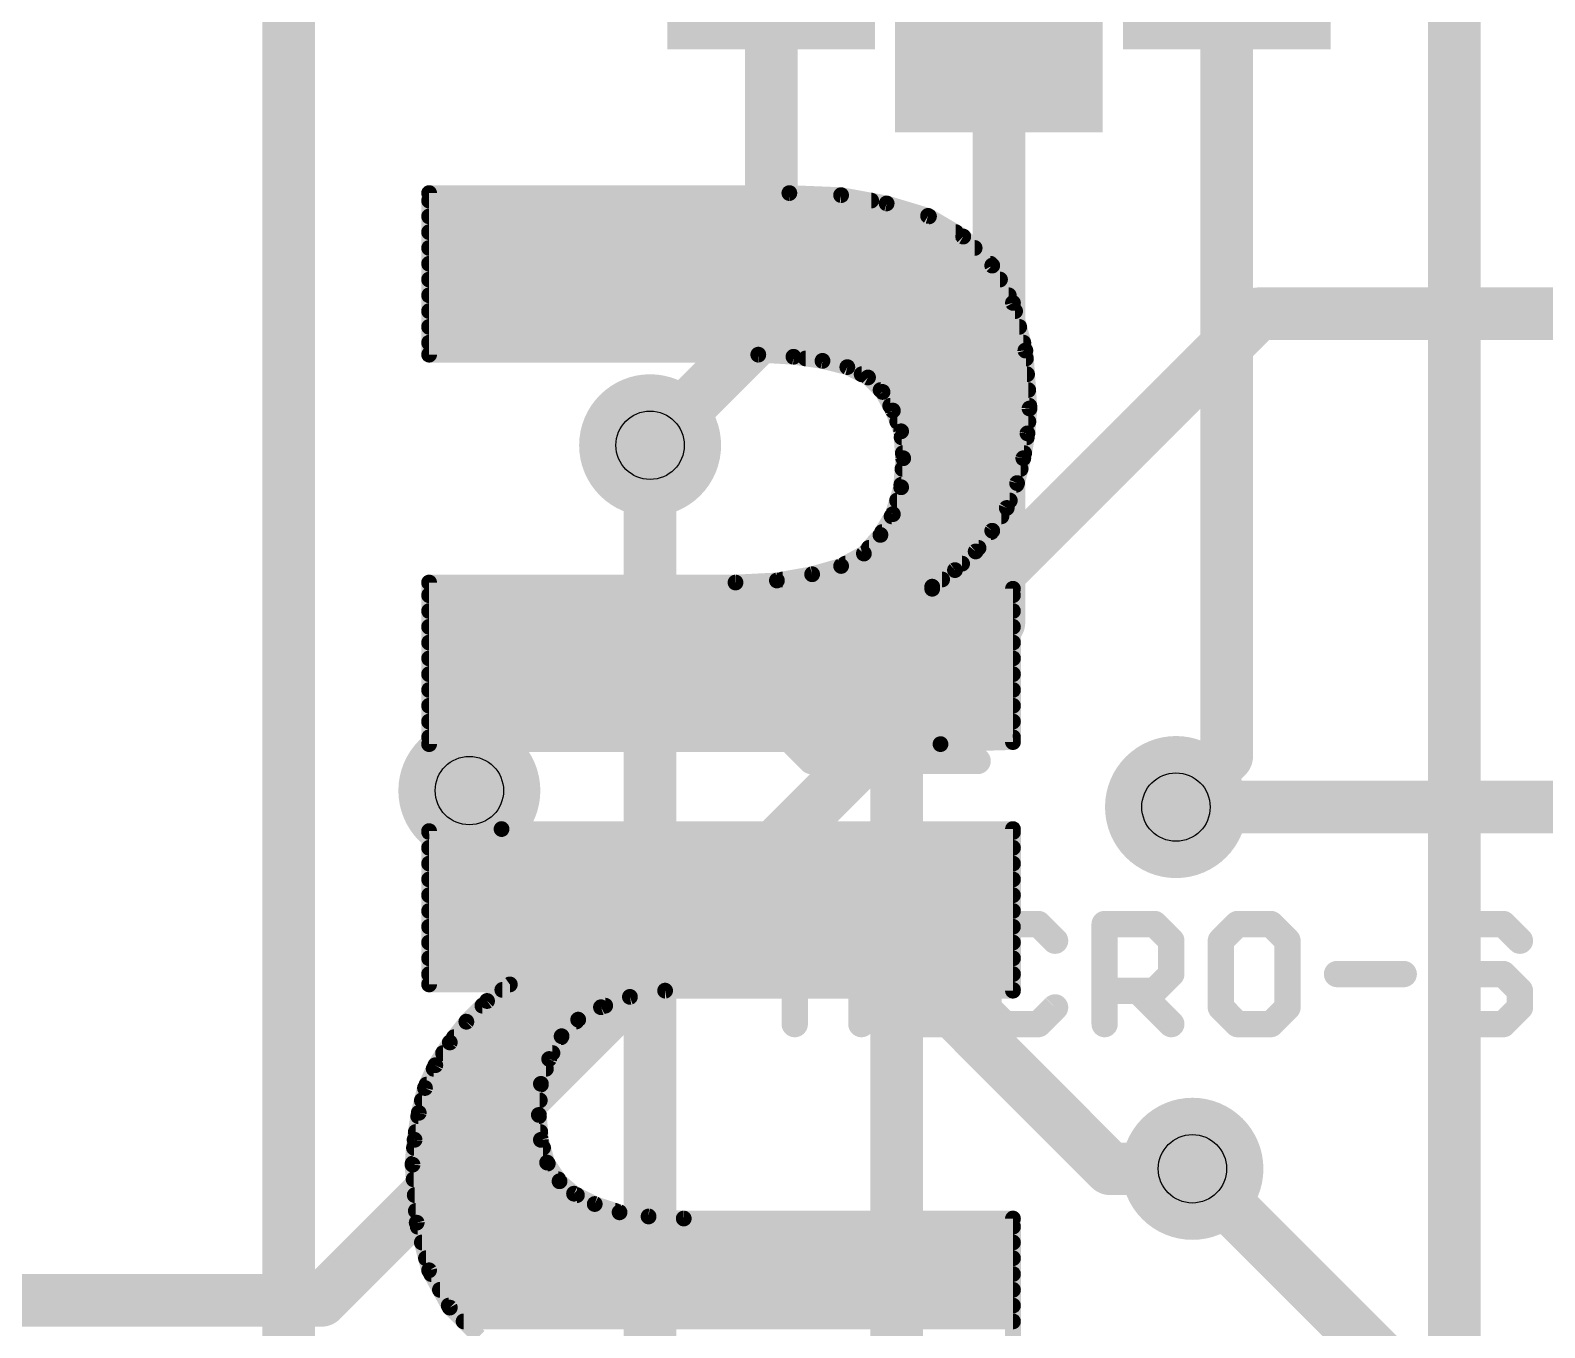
# Model space of a CAD drawing. Extents: x -44 to 63, y -21 to 59.
# Drawn here: x 7.17 to 14.48, y 36.7 to 42.96 of the extents above; entities that cross this region are included whole.
import ezdxf

# ---------------------------------------------------------------- set-up
doc = ezdxf.new("R2010")
doc.units = 0
for name, color, linetype in [('1', 12, 'CONTINUOUS'), ('16', 132, 'CONTINUOUS'), ('18', 110, 'CONTINUOUS'), ('22', 40, 'CONTINUOUS'), ('25', 253, 'CONTINUOUS'), ('27', 253, 'CONTINUOUS'), ('29', 253, 'CONTINUOUS'), ('31', 253, 'CONTINUOUS'), ('44', 253, 'CONTINUOUS')]:
    doc.layers.add(name, color=color, linetype=linetype)

# ---------------------------------------------------------------- blocks, each defined once
blk = doc.blocks.new('RECT')
blk.add_solid([(-0.5, -0.5), (0.5, -0.5), (-0.5, 0.5), (0.5, 0.5)])
blk = doc.blocks.new('ROUNDV')
at = {"const_width": 0.5}
blk.add_lwpolyline([(0, -0.25, 1), (0, 0.25, 1), (0, -0.25)], format="xyb", dxfattribs=at)

msp = doc.modelspace()

# ---------------------------------------------------------------- linework, layer by layer
at = {"layer": '1', "const_width": 0.254}
for points in [[(14.045, 43.92), (14.045, 31.9925)], [(10.745, 43.72), (10.745, 41.5425)], [(12.945, 43.72), (12.945, 39.4563)], [(11.845, 43.32), (11.845, 40.1025)], [(10.745, 41.5425), (10.16, 40.9575)], [(11.845, 40.1025), (10.795, 39.0525)], [(12.945, 39.4563), (12.7, 39.2112)], [(10.795, 39.0525), (8.5725, 36.83)], [(10.795, 39.0525), (12.3825, 37.465)], [(12.3825, 37.465), (12.7794, 37.465)], [(8.5725, 36.83), (3.81, 36.83)]]:
    msp.add_lwpolyline(points, dxfattribs=at)
at = {"layer": '1', "const_width": 0.127}
for points in [[(10.7899, 41.4976, 1), (10.7001, 41.5874)], [(10.6815, 41.5425, 1), (10.8085, 41.5425)], [(10.1151, 41.0024, 1), (10.2049, 40.9126)], [(11.7815, 40.1025, 1), (11.9085, 40.1025)], [(11.8899, 40.0576, 1), (11.8001, 40.1474)], [(12.9899, 39.4113, 1), (12.9001, 39.5012)], [(12.8815, 39.4563, 1), (13.0085, 39.4563)], [(12.6551, 39.2562, 1), (12.7449, 39.1663)], [(10.8399, 39.0974, 1), (10.7501, 39.0076)], [(10.7501, 39.0974, 1), (10.8399, 39.0076)], [(10.8399, 39.0076, 1), (10.7501, 39.0974)], [(12.3825, 37.5285, 1), (12.3825, 37.4015)], [(12.3376, 37.4201, 1), (12.4274, 37.5099)], [(12.7794, 37.4015, 1), (12.7794, 37.5285)], [(8.5725, 36.7665, 1), (8.5725, 36.8935)], [(8.5276, 36.8749, 1), (8.6174, 36.7851)]]:
    msp.add_lwpolyline(points, format="xyb", dxfattribs=at)
at = {"layer": '16', "const_width": 0.254}
for points in [[(8.4138, 35.6394), (8.4138, 43.3388)], [(13.0969, 41.5925), (11.3506, 39.8463)], [(17.3831, 41.5925), (13.0969, 41.5925)], [(10.16, 40.9575), (10.16, 32.4644)], [(11.3506, 39.8463), (11.3506, 31.5119)], [(15.713, 39.2112), (12.7, 39.2112)], [(13.8906, 36.3538), (12.7794, 37.465)]]:
    msp.add_lwpolyline(points, dxfattribs=at)
at = {"layer": '16', "const_width": 0.127}
for points in [[(13.0969, 41.656, 1), (13.0969, 41.529)], [(13.1418, 41.5476, 1), (13.052, 41.6374)], [(10.2235, 40.9575, 1), (10.0965, 40.9575)], [(11.4141, 39.8463, 1), (11.2871, 39.8463)], [(11.3057, 39.8912, 1), (11.3955, 39.8013)], [(12.7, 39.2747, 1), (12.7, 39.1478)], [(12.8243, 37.5099, 1), (12.7345, 37.4201)]]:
    msp.add_lwpolyline(points, format="xyb", dxfattribs=at)
at = {"layer": '22', "const_width": 0.0762}
for points in [[(10.8325, 42.175), (9.0925, 42.175)], [(9.0925, 42.175), (9.0925, 41.395)], [(11.0825, 42.165), (10.8325, 42.175)], [(9.0925, 42.1386), (11.2277, 42.1386)], [(11.3025, 42.125), (11.0825, 42.165)], [(11.5025, 42.065), (11.3025, 42.125)], [(9.0925, 42.0624), (11.5069, 42.0624)], [(11.6725, 41.965), (11.5025, 42.065)], [(9.0925, 41.9862), (11.6365, 41.9862)], [(11.8125, 41.825), (11.6725, 41.965)], [(9.0925, 41.91), (11.7275, 41.91)], [(9.0925, 41.8338), (11.8037, 41.8338)], [(11.9125, 41.645), (11.8125, 41.825)], [(9.0925, 41.7576), (11.8499, 41.7576)], [(9.0925, 41.6814), (11.8923, 41.6814)], [(9.0925, 41.6052), (11.9229, 41.6052)], [(11.9725, 41.415), (11.9125, 41.645)], [(9.0925, 41.529), (11.9428, 41.529)], [(9.0925, 41.4528), (11.9626, 41.4528)], [(9.0925, 41.395), (10.6825, 41.395)], [(10.6825, 41.395), (10.8525, 41.385)], [(10.8525, 41.385), (10.9925, 41.365)], [(10.9113, 41.3766), (11.9752, 41.3766)], [(10.9925, 41.365), (11.1125, 41.335)], [(11.9925, 41.135), (11.9725, 41.415)], [(11.1125, 41.335), (11.2125, 41.285)], [(11.1817, 41.3004), (11.9807, 41.3004)], [(11.2125, 41.285), (11.2825, 41.215)], [(11.2733, 41.2242), (11.9861, 41.2242)], [(11.2825, 41.215), (11.3325, 41.125)], [(11.3197, 41.148), (11.9916, 41.148)], [(11.3325, 41.125), (11.3725, 41.025)], [(11.3538, 41.0718), (11.9872, 41.0718)], [(11.9825, 41.015), (11.9925, 41.135)], [(11.3725, 41.025), (11.3825, 40.895)], [(11.9625, 40.895), (11.9825, 41.015)], [(11.3748, 40.9956), (11.9793, 40.9956)], [(11.3825, 40.895), (11.3725, 40.755)], [(11.3806, 40.9194), (11.9666, 40.9194)], [(11.9325, 40.775), (11.9625, 40.895)], [(11.3788, 40.8432), (11.9496, 40.8432)], [(11.3725, 40.755), (11.3325, 40.625)], [(11.3734, 40.767), (11.9292, 40.767)], [(11.8825, 40.655), (11.9325, 40.775)], [(11.3527, 40.6908), (11.8974, 40.6908)], [(11.8125, 40.545), (11.8825, 40.655)], [(11.3325, 40.625), (11.2725, 40.525)], [(11.3263, 40.6146), (11.8568, 40.6146)], [(11.2725, 40.525), (11.1925, 40.435)], [(11.2805, 40.5384), (11.8072, 40.5384)], [(11.7325, 40.445), (11.8125, 40.545)], [(11.1925, 40.435), (11.0825, 40.375)], [(11.2167, 40.4622), (11.7463, 40.4622)], [(11.6325, 40.355), (11.7325, 40.445)], [(11.0825, 40.375), (10.9425, 40.335)], [(11.1027, 40.386), (11.6669, 40.386)], [(11.5225, 40.275), (11.6325, 40.355)], [(10.5725, 40.295), (9.0925, 40.295)], [(9.0925, 40.295), (9.0925, 39.515)], [(10.7725, 40.305), (10.5725, 40.295)], [(10.9425, 40.335), (10.7725, 40.305)], [(10.7997, 40.3098), (11.5704, 40.3098)], [(11.5225, 40.265), (11.5225, 40.275)], [(9.0925, 40.2336), (11.9125, 40.2336)], [(11.9125, 40.265), (11.5225, 40.265)], [(11.9125, 39.525), (11.9125, 40.265)], [(9.0925, 40.1574), (11.9125, 40.1574)], [(9.0925, 40.0812), (11.9125, 40.0812)], [(9.0925, 40.005), (11.9125, 40.005)], [(9.0925, 39.9288), (11.9125, 39.9288)], [(9.0925, 39.8526), (11.9125, 39.8526)], [(9.0925, 39.7764), (11.9125, 39.7764)], [(9.0925, 39.7002), (11.9125, 39.7002)], [(9.0925, 39.624), (11.9125, 39.624)], [(9.0925, 39.5478), (11.9125, 39.5478)], [(9.0925, 39.515), (11.5625, 39.515)], [(11.5625, 39.515), (11.9125, 39.525)], [(9.4425, 39.105), (9.0925, 39.095)], [(11.9125, 39.105), (9.4425, 39.105)], [(11.9125, 38.325), (11.9125, 39.105)], [(9.0925, 39.095), (9.0925, 38.355)], [(9.0925, 39.0906), (11.9125, 39.0906)], [(9.0925, 39.0144), (11.9125, 39.0144)], [(9.0925, 38.9382), (11.9125, 38.9382)], [(9.0925, 38.862), (11.9125, 38.862)], [(9.0925, 38.7858), (11.9125, 38.7858)], [(9.0925, 38.7096), (11.9125, 38.7096)], [(9.0925, 38.6334), (11.9125, 38.6334)], [(9.0925, 38.5572), (11.9125, 38.5572)], [(9.0925, 38.481), (11.9125, 38.481)], [(9.0925, 38.4048), (11.9125, 38.4048)], [(9.0925, 38.355), (9.4825, 38.355)], [(9.4825, 38.355), (9.3725, 38.275)], [(9.4462, 38.3286), (11.9125, 38.3286)], [(9.9225, 38.245), (10.0625, 38.295)], [(10.0625, 38.295), (10.2325, 38.325)], [(10.2325, 38.325), (11.9125, 38.325)], [(9.3725, 38.275), (9.2725, 38.175)], [(9.3499, 38.2524), (9.9432, 38.2524)], [(9.8125, 38.185), (9.9225, 38.245)], [(9.2725, 38.175), (9.1925, 38.075)], [(9.2737, 38.1762), (9.8037, 38.1762)], [(9.7325, 38.105), (9.8125, 38.185)], [(9.1925, 38.075), (9.1225, 37.965)], [(9.2125, 38.1), (9.7298, 38.1)], [(9.6725, 37.995), (9.7325, 38.105)], [(9.1599, 38.0238), (9.6882, 38.0238)], [(9.1225, 37.965), (9.0725, 37.855)], [(9.1146, 37.9476), (9.6567, 37.9476)], [(9.6325, 37.875), (9.6725, 37.995)], [(9.0725, 37.855), (9.0425, 37.735)], [(9.08, 37.8714), (9.6323, 37.8714)], [(9.6225, 37.725), (9.6325, 37.875)], [(9.0576, 37.7952), (9.6272, 37.7952)], [(9.0425, 37.735), (9.0225, 37.605)], [(9.04, 37.719), (9.623, 37.719)], [(9.6325, 37.605), (9.6225, 37.725)], [(9.0283, 37.6428), (9.6294, 37.6428)], [(9.0225, 37.605), (9.0125, 37.485)], [(9.0193, 37.5666), (9.643, 37.5666)], [(9.6625, 37.495), (9.6325, 37.605)], [(9.013, 37.4904), (9.6656, 37.4904)], [(9.7225, 37.405), (9.6625, 37.495)], [(9.0125, 37.485), (9.0325, 37.205)], [(9.0176, 37.4142), (9.7164, 37.4142)], [(9.7925, 37.345), (9.7225, 37.405)], [(9.8925, 37.295), (9.7925, 37.345)], [(9.023, 37.338), (9.8065, 37.338)], [(10.0125, 37.255), (9.8925, 37.295)], [(9.0284, 37.2618), (9.9921, 37.2618)], [(9.0325, 37.205), (9.0925, 36.975)], [(10.1525, 37.235), (10.0125, 37.255)], [(10.3225, 37.225), (10.1525, 37.235)], [(11.9125, 37.225), (10.3225, 37.225)], [(11.9125, 36.455), (11.9125, 37.225)], [(9.0376, 37.1856), (11.9125, 37.1856)], [(9.0574, 37.1094), (11.9125, 37.1094)], [(9.0773, 37.0332), (11.9125, 37.0332)], [(9.0925, 36.975), (9.1925, 36.795)], [(9.1025, 36.957), (11.9125, 36.957)], [(9.1448, 36.8808), (11.9125, 36.8808)], [(9.1872, 36.8046), (11.9125, 36.8046)], [(9.1925, 36.795), (9.3325, 36.655)], [(9.2591, 36.7284), (11.9125, 36.7284)]]:
    msp.add_lwpolyline(points, dxfattribs=at)
at = {"layer": '22', "const_width": 0.0381}
for points in [[(9.0925, 42.1941, 1), (9.0925, 42.156)], [(9.1116, 42.175, 1), (9.0735, 42.175)], [(10.8333, 42.194, 1), (10.8317, 42.156)], [(10.8325, 42.156, 1), (10.8325, 42.1941)], [(9.0925, 42.1577, 1), (9.0925, 42.1196)], [(11.0859, 42.1837, 1), (11.0791, 42.1463)], [(11.0817, 42.146, 1), (11.0833, 42.184)], [(11.2277, 42.1196, 1), (11.2277, 42.1577)], [(11.308, 42.1432, 1), (11.297, 42.1068)], [(11.2991, 42.1063, 1), (11.3059, 42.1437)], [(9.0925, 42.0815, 1), (9.0925, 42.0434)], [(11.5122, 42.0814, 1), (11.4928, 42.0486)], [(11.497, 42.0468, 1), (11.508, 42.0832)], [(11.5069, 42.0434, 1), (11.5069, 42.0815)], [(9.0925, 42.0053, 1), (9.0925, 41.9672)], [(11.6365, 41.9672, 1), (11.6365, 42.0053)], [(11.686, 41.9785, 1), (11.659, 41.9515)], [(11.6628, 41.9486, 1), (11.6822, 41.9814)], [(9.0925, 41.9291, 1), (9.0925, 41.891)], [(11.7275, 41.891, 1), (11.7275, 41.9291)], [(9.0925, 41.8529, 1), (9.0925, 41.8148)], [(11.8292, 41.8343, 1), (11.7958, 41.8157)], [(11.799, 41.8115, 1), (11.826, 41.8385)], [(11.8037, 41.8148, 1), (11.8037, 41.8529)], [(9.0925, 41.7767, 1), (9.0925, 41.7386)], [(11.8499, 41.7386, 1), (11.8499, 41.7767)], [(9.0925, 41.7005, 1), (9.0925, 41.6624)], [(11.8923, 41.6624, 1), (11.8923, 41.7005)], [(9.0925, 41.6243, 1), (9.0925, 41.5862)], [(11.9309, 41.6498, 1), (11.8941, 41.6402)], [(11.8958, 41.6357, 1), (11.9292, 41.6543)], [(11.9229, 41.5862, 1), (11.9229, 41.6243)], [(9.0925, 41.5481, 1), (9.0925, 41.51)], [(11.9428, 41.51, 1), (11.9428, 41.5481)], [(9.0925, 41.4719, 1), (9.0925, 41.4338)], [(11.9626, 41.4338, 1), (11.9626, 41.4719)], [(9.0925, 41.4141, 1), (9.0925, 41.376)], [(9.0735, 41.395, 1), (9.1116, 41.395)], [(10.6836, 41.414, 1), (10.6814, 41.376)], [(10.6825, 41.376, 1), (10.6825, 41.4141)], [(10.8552, 41.4039, 1), (10.8498, 41.3661)], [(10.8514, 41.366, 1), (10.8536, 41.404)], [(10.9113, 41.3957, 1), (10.9113, 41.3576)], [(10.9971, 41.3835, 1), (10.9879, 41.3465)], [(10.9898, 41.3461, 1), (10.9952, 41.3839)], [(11.9915, 41.4164, 1), (11.9535, 41.4136)], [(11.9541, 41.4102, 1), (11.9909, 41.4198)], [(11.9752, 41.3576, 1), (11.9752, 41.3957)], [(11.121, 41.352, 1), (11.104, 41.318)], [(11.1079, 41.3165, 1), (11.1171, 41.3535)], [(11.1817, 41.3195, 1), (11.1817, 41.2814)], [(11.9807, 41.2814, 1), (11.9807, 41.3195)], [(11.226, 41.2985, 1), (11.199, 41.2715)], [(11.204, 41.268, 1), (11.221, 41.302)], [(11.2733, 41.2433, 1), (11.2733, 41.2052)], [(11.9861, 41.2052, 1), (11.9861, 41.2433)], [(11.2992, 41.2243, 1), (11.2658, 41.2057)], [(11.269, 41.2015, 1), (11.296, 41.2285)], [(11.3197, 41.1671, 1), (11.3197, 41.129)], [(11.9916, 41.129, 1), (11.9916, 41.1671)], [(11.3502, 41.1321, 1), (11.3148, 41.1179)], [(11.3158, 41.1157, 1), (11.3492, 41.1343)], [(11.3538, 41.0909, 1), (11.3538, 41.0528)], [(12.0115, 41.1334, 1), (11.9735, 41.1366)], [(11.9735, 41.1336, 1), (12.0115, 41.1364)], [(11.9872, 41.0528, 1), (11.9872, 41.0909)], [(11.3915, 41.0265, 1), (11.3535, 41.0235)], [(11.3548, 41.0179, 1), (11.3902, 41.0321)], [(11.9635, 41.0166, 1), (12.0015, 41.0134)], [(12.0013, 41.0119, 1), (11.9637, 41.0181)], [(11.3748, 41.0147, 1), (11.3748, 40.9766)], [(11.9793, 40.9766, 1), (11.9793, 41.0147)], [(11.3806, 40.9385, 1), (11.3806, 40.9004)], [(11.4015, 40.8936, 1), (11.3635, 40.8964)], [(11.3635, 40.8935, 1), (11.4015, 40.8965)], [(11.9437, 40.8981, 1), (11.9813, 40.8919)], [(11.981, 40.8904, 1), (11.944, 40.8996)], [(11.9666, 40.9004, 1), (11.9666, 40.9385)], [(11.3788, 40.8623, 1), (11.3788, 40.8242)], [(11.9496, 40.8242, 1), (11.9496, 40.8623)], [(11.3535, 40.7564, 1), (11.3915, 40.7536)], [(11.3734, 40.7861, 1), (11.3734, 40.748)], [(11.3907, 40.7494, 1), (11.3543, 40.7606)], [(11.914, 40.7796, 1), (11.951, 40.7704)], [(11.9501, 40.7677, 1), (11.9149, 40.7823)], [(11.9292, 40.748, 1), (11.9292, 40.7861)], [(11.3527, 40.7099, 1), (11.3527, 40.6718)], [(11.8649, 40.6623, 1), (11.9001, 40.6477)], [(11.8986, 40.6448, 1), (11.8664, 40.6652)], [(11.8974, 40.6718, 1), (11.8974, 40.7099)], [(11.3263, 40.6337, 1), (11.3263, 40.5956)], [(11.3143, 40.6306, 1), (11.3507, 40.6194)], [(11.3488, 40.6152, 1), (11.3162, 40.6348)], [(11.8568, 40.5956, 1), (11.8568, 40.6337)], [(11.2562, 40.5348, 1), (11.2888, 40.5152)], [(11.2867, 40.5123, 1), (11.2583, 40.5377)], [(11.2805, 40.5575, 1), (11.2805, 40.5194)], [(11.7964, 40.5552, 1), (11.8286, 40.5348)], [(11.8274, 40.5331, 1), (11.7976, 40.5569)], [(11.8072, 40.5194, 1), (11.8072, 40.5575)], [(11.1783, 40.4477, 1), (11.2067, 40.4223)], [(11.2016, 40.4183, 1), (11.1834, 40.4517)], [(11.2167, 40.4813, 1), (11.2167, 40.4432)], [(11.7176, 40.4569, 1), (11.7474, 40.4331)], [(11.7452, 40.4308, 1), (11.7198, 40.4592)], [(11.7463, 40.4432, 1), (11.7463, 40.4813)], [(11.0734, 40.3917, 1), (11.0916, 40.3583)], [(11.0877, 40.3567, 1), (11.0773, 40.3933)], [(11.1027, 40.4051, 1), (11.1027, 40.367)], [(11.6198, 40.3692, 1), (11.6452, 40.3408)], [(11.6437, 40.3396, 1), (11.6213, 40.3704)], [(11.6669, 40.367, 1), (11.6669, 40.4051)], [(9.0925, 40.3141, 1), (9.0925, 40.276)], [(9.1116, 40.295, 1), (9.0735, 40.295)], [(10.5715, 40.314, 1), (10.5735, 40.276)], [(10.5725, 40.276, 1), (10.5725, 40.3141)], [(10.7692, 40.3238, 1), (10.7758, 40.2862)], [(10.7735, 40.286, 1), (10.7715, 40.324)], [(10.7997, 40.3289, 1), (10.7997, 40.2908)], [(10.9373, 40.3533, 1), (10.9477, 40.3167)], [(10.9458, 40.3162, 1), (10.9392, 40.3538)], [(11.5113, 40.2904, 1), (11.5337, 40.2596)], [(11.5416, 40.275, 1), (11.5035, 40.275)], [(11.5704, 40.2908, 1), (11.5704, 40.3289)], [(9.0925, 40.2527, 1), (9.0925, 40.2146)], [(11.5225, 40.2841, 1), (11.5225, 40.246)], [(11.5035, 40.265, 1), (11.5416, 40.265)], [(11.9316, 40.265, 1), (11.8935, 40.265)], [(11.9125, 40.246, 1), (11.9125, 40.2841)], [(11.9125, 40.2146, 1), (11.9125, 40.2527)], [(9.0925, 40.1765, 1), (9.0925, 40.1384)], [(11.9125, 40.1384, 1), (11.9125, 40.1765)], [(9.0925, 40.1003, 1), (9.0925, 40.0622)], [(11.9125, 40.0622, 1), (11.9125, 40.1003)], [(9.0925, 40.0241, 1), (9.0925, 39.986)], [(11.9125, 39.986, 1), (11.9125, 40.0241)], [(9.0925, 39.9479, 1), (9.0925, 39.9098)], [(11.9125, 39.9098, 1), (11.9125, 39.9479)], [(9.0925, 39.8717, 1), (9.0925, 39.8336)], [(11.9125, 39.8336, 1), (11.9125, 39.8717)], [(9.0925, 39.7955, 1), (9.0925, 39.7574)], [(11.9125, 39.7574, 1), (11.9125, 39.7955)], [(9.0925, 39.7193, 1), (9.0925, 39.6812)], [(11.9125, 39.6812, 1), (11.9125, 39.7193)], [(9.0925, 39.6431, 1), (9.0925, 39.605)], [(11.9125, 39.605, 1), (11.9125, 39.6431)], [(9.0925, 39.5669, 1), (9.0925, 39.5288)], [(11.9125, 39.5288, 1), (11.9125, 39.5669)], [(9.0925, 39.5341, 1), (9.0925, 39.496)], [(9.0735, 39.515, 1), (9.1116, 39.515)], [(11.562, 39.534, 1), (11.563, 39.496)], [(11.5625, 39.496, 1), (11.5625, 39.5341)], [(11.8935, 39.525, 1), (11.9316, 39.525)], [(11.913, 39.506, 1), (11.912, 39.544)], [(9.4425, 39.1241, 1), (9.4425, 39.086)], [(9.443, 39.086, 1), (9.442, 39.124)], [(11.9316, 39.105, 1), (11.8935, 39.105)], [(11.9125, 39.086, 1), (11.9125, 39.1241)], [(9.1116, 39.095, 1), (9.0735, 39.095)], [(9.092, 39.114, 1), (9.093, 39.076)], [(9.0925, 39.1097, 1), (9.0925, 39.0716)], [(11.9125, 39.0716, 1), (11.9125, 39.1097)], [(9.0925, 39.0335, 1), (9.0925, 38.9954)], [(11.9125, 38.9954, 1), (11.9125, 39.0335)], [(9.0925, 38.9573, 1), (9.0925, 38.9192)], [(11.9125, 38.9192, 1), (11.9125, 38.9573)], [(9.0925, 38.8811, 1), (9.0925, 38.843)], [(11.9125, 38.843, 1), (11.9125, 38.8811)], [(9.0925, 38.8049, 1), (9.0925, 38.7668)], [(11.9125, 38.7668, 1), (11.9125, 38.8049)], [(9.0925, 38.7287, 1), (9.0925, 38.6906)], [(11.9125, 38.6906, 1), (11.9125, 38.7287)], [(9.0925, 38.6525, 1), (9.0925, 38.6144)], [(11.9125, 38.6144, 1), (11.9125, 38.6525)], [(9.0925, 38.5763, 1), (9.0925, 38.5382)], [(11.9125, 38.5382, 1), (11.9125, 38.5763)], [(9.0925, 38.5001, 1), (9.0925, 38.462)], [(11.9125, 38.462, 1), (11.9125, 38.5001)], [(9.0925, 38.4239, 1), (9.0925, 38.3858)], [(11.9125, 38.3858, 1), (11.9125, 38.4239)], [(9.0925, 38.3741, 1), (9.0925, 38.336)], [(9.0735, 38.355, 1), (9.1116, 38.355)], [(9.4462, 38.3477, 1), (9.4462, 38.3096)], [(9.4937, 38.3396, 1), (9.4713, 38.3704)], [(9.4825, 38.336, 1), (9.4825, 38.3741)], [(10.0592, 38.3138, 1), (10.0658, 38.2762)], [(10.0689, 38.2771, 1), (10.0561, 38.3129)], [(10.2325, 38.3441, 1), (10.2325, 38.306)], [(10.2358, 38.3062, 1), (10.2292, 38.3438)], [(11.8935, 38.325, 1), (11.9316, 38.325)], [(11.9125, 38.3096, 1), (11.9125, 38.3477)], [(11.9125, 38.306, 1), (11.9125, 38.3441)], [(9.3499, 38.2715, 1), (9.3499, 38.2334)], [(9.3613, 38.2904, 1), (9.3837, 38.2596)], [(9.386, 38.2615, 1), (9.359, 38.2885)], [(9.9161, 38.2629, 1), (9.9289, 38.2271)], [(9.9316, 38.2283, 1), (9.9134, 38.2617)], [(9.9432, 38.2334, 1), (9.9432, 38.2715)], [(9.259, 38.1885, 1), (9.286, 38.1615)], [(9.2737, 38.1953, 1), (9.2737, 38.1572)], [(9.2874, 38.1631, 1), (9.2576, 38.1869)], [(9.8034, 38.2017, 1), (9.8216, 38.1683)], [(9.826, 38.1715, 1), (9.799, 38.1985)], [(9.8037, 38.1572, 1), (9.8037, 38.1953)], [(9.2086, 38.0648, 1), (9.1764, 38.0852)], [(9.2125, 38.1191, 1), (9.2125, 38.081)], [(9.719, 38.1185, 1), (9.746, 38.0915)], [(9.7492, 38.0959, 1), (9.7158, 38.1141)], [(9.7298, 38.081, 1), (9.7298, 38.1191)], [(9.1599, 38.0429, 1), (9.1599, 38.0048)], [(9.1776, 38.0869, 1), (9.2074, 38.0631)], [(9.6882, 38.0048, 1), (9.6882, 38.0429)], [(9.1146, 37.9667, 1), (9.1146, 37.9286)], [(9.1064, 37.9752, 1), (9.1386, 37.9548)], [(9.1398, 37.9571, 1), (9.1052, 37.9729)], [(9.6558, 38.0041, 1), (9.6892, 37.9859)], [(9.6906, 37.989, 1), (9.6544, 38.001)], [(9.6567, 37.9286, 1), (9.6567, 37.9667)], [(9.091, 37.8504, 1), (9.054, 37.8596)], [(9.08, 37.8905, 1), (9.08, 37.8524)], [(9.6144, 37.881, 1), (9.6506, 37.869)], [(9.6515, 37.8737, 1), (9.6135, 37.8763)], [(9.6323, 37.8524, 1), (9.6323, 37.8905)], [(9.0576, 37.8143, 1), (9.0576, 37.7762)], [(9.0552, 37.8629, 1), (9.0898, 37.8471)], [(9.6272, 37.7762, 1), (9.6272, 37.8143)], [(9.04, 37.7381, 1), (9.04, 37.7)], [(9.024, 37.7396, 1), (9.061, 37.7304)], [(9.0613, 37.7321, 1), (9.0237, 37.7379)], [(9.6415, 37.7266, 1), (9.6035, 37.7234)], [(9.6035, 37.7263, 1), (9.6415, 37.7237)], [(9.623, 37.7, 1), (9.623, 37.7381)], [(9.0283, 37.6619, 1), (9.0283, 37.6238)], [(9.6294, 37.6238, 1), (9.6294, 37.6619)], [(9.0193, 37.5857, 1), (9.0193, 37.5476)], [(9.0037, 37.6079, 1), (9.0413, 37.6021)], [(9.0415, 37.6034, 1), (9.0035, 37.6066)], [(9.6509, 37.61, 1), (9.6141, 37.6)], [(9.6135, 37.6034, 1), (9.6515, 37.6066)], [(9.643, 37.5476, 1), (9.643, 37.5857)], [(9.013, 37.5095, 1), (9.013, 37.4714)], [(9.6784, 37.5056, 1), (9.6466, 37.4844)], [(9.6656, 37.4714, 1), (9.6656, 37.5095)], [(9.0315, 37.4864, 1), (8.9935, 37.4836)], [(8.9935, 37.4866, 1), (9.0315, 37.4834)], [(9.0176, 37.4333, 1), (9.0176, 37.3952)], [(9.6441, 37.49, 1), (9.6809, 37.5)], [(9.7164, 37.3952, 1), (9.7164, 37.4333)], [(9.7349, 37.4195, 1), (9.7101, 37.3905)], [(9.7066, 37.3944, 1), (9.7384, 37.4156)], [(9.801, 37.362, 1), (9.784, 37.328)], [(9.7801, 37.3305, 1), (9.8049, 37.3595)], [(9.023, 37.3571, 1), (9.023, 37.319)], [(9.8065, 37.319, 1), (9.8065, 37.3571)], [(9.8985, 37.3131, 1), (9.8865, 37.2769)], [(9.884, 37.278, 1), (9.901, 37.312)], [(9.0284, 37.2809, 1), (9.0284, 37.2428)], [(9.0509, 37.2098, 1), (9.0141, 37.2002)], [(9.9921, 37.2428, 1), (9.9921, 37.2809)], [(10.0152, 37.2739, 1), (10.0098, 37.2361)], [(10.0065, 37.2369, 1), (10.0185, 37.2731)], [(10.1536, 37.254, 1), (10.1514, 37.216)], [(10.1498, 37.2161, 1), (10.1552, 37.2539)], [(10.3225, 37.2441, 1), (10.3225, 37.206)], [(10.3214, 37.206, 1), (10.3236, 37.244)], [(11.9316, 37.225, 1), (11.8935, 37.225)], [(11.9125, 37.206, 1), (11.9125, 37.2441)], [(9.0135, 37.2036, 1), (9.0515, 37.2064)], [(9.0376, 37.2047, 1), (9.0376, 37.1666)], [(11.9125, 37.1666, 1), (11.9125, 37.2047)], [(9.0574, 37.1285, 1), (9.0574, 37.0904)], [(11.9125, 37.0904, 1), (11.9125, 37.1285)], [(9.0773, 37.0523, 1), (9.0773, 37.0142)], [(9.1092, 36.9843, 1), (9.0758, 36.9657)], [(11.9125, 37.0142, 1), (11.9125, 37.0523)], [(9.0741, 36.9702, 1), (9.1109, 36.9798)], [(9.1025, 36.9761, 1), (9.1025, 36.938)], [(11.9125, 36.938, 1), (11.9125, 36.9761)], [(9.1448, 36.8999, 1), (9.1448, 36.8618)], [(11.9125, 36.8618, 1), (11.9125, 36.8999)], [(9.1872, 36.8237, 1), (9.1872, 36.7856)], [(9.206, 36.8085, 1), (9.179, 36.7815)], [(9.1758, 36.7857, 1), (9.2092, 36.8043)], [(11.9125, 36.7856, 1), (11.9125, 36.8237)], [(9.2591, 36.7475, 1), (9.2591, 36.7094)], [(11.9125, 36.7094, 1), (11.9125, 36.7475)]]:
    msp.add_lwpolyline(points, format="xyb", dxfattribs=at)
at = {"layer": '25', "const_width": 0.0635}
for points in [[(11.0195, 39.9483, 1), (11.0195, 39.8848)], [(11.1318, 39.9165, 1), (11.0683, 39.9165)], [(11.1805, 39.8848, 1), (11.1805, 39.9483)], [(11.5003, 39.9483, 1), (11.5003, 39.8848)], [(11.5228, 39.8941, 1), (11.4779, 39.939)], [(11.6838, 39.939, 1), (11.6389, 39.8941)], [(11.6613, 39.8848, 1), (11.6613, 39.9483)], [(11.3974, 39.8585, 1), (11.4423, 39.8136)], [(11.7736, 39.836, 1), (11.7101, 39.836)], [(11.7194, 39.8136, 1), (11.7643, 39.8585)], [(11.7643, 39.7331, 1), (11.7194, 39.778)], [(11.7101, 39.7555, 1), (11.7736, 39.7555)], [(10.881, 39.5365, 1), (10.836, 39.4915)], [(11.1225, 39.4915, 1), (11.0776, 39.5365)], [(11.0683, 39.514, 1), (11.1318, 39.514)], [(10.939, 39.4653, 1), (10.939, 39.4017)], [(10.9165, 39.411, 1), (10.9615, 39.456)], [(10.9971, 39.456, 1), (11.042, 39.411)], [(11.0195, 39.4017, 1), (11.0195, 39.4653)], [(11.4198, 39.4653, 1), (11.4198, 39.4017)], [(11.3974, 39.456, 1), (11.4423, 39.411)], [(11.7418, 39.4017, 1), (11.7418, 39.4653)]]:
    msp.add_lwpolyline(points, format="xyb", dxfattribs=at)
at = {"layer": '25', "const_width": 0.127}
for points in [[(11.0195, 39.9165), (11.1805, 39.9165)], [(11.1, 39.514), (11.1, 39.9165)], [(11.5003, 39.9165), (11.4198, 39.836)], [(11.6613, 39.9165), (11.5003, 39.9165)], [(11.7418, 39.836), (11.6613, 39.9165)], [(11.7418, 39.7555), (11.7418, 39.836)], [(11.4198, 39.4335), (11.7418, 39.7555)], [(10.8585, 39.514), (10.939, 39.4335)], [(11.0195, 39.4335), (11.1, 39.514)], [(10.939, 39.4335), (11.0195, 39.4335)], [(11.7418, 39.4335), (11.4198, 39.4335)]]:
    msp.add_lwpolyline(points, dxfattribs=at)
at = {"layer": '27', "const_width": 0.0635}
for points in [[(10.881, 38.669, 1), (10.836, 38.6241)], [(10.8903, 38.6465, 1), (10.8268, 38.6465)], [(11.2123, 38.6465, 1), (11.1488, 38.6465)], [(11.203, 38.6241, 1), (11.1581, 38.669)], [(11.4198, 38.6783, 1), (11.4198, 38.6148)], [(11.5321, 38.6465, 1), (11.4686, 38.6465)], [(11.5808, 38.6148, 1), (11.5808, 38.6783)], [(11.8745, 38.6783, 1), (11.8745, 38.6148)], [(11.897, 38.6241, 1), (11.8521, 38.669)], [(12.058, 38.669, 1), (12.0131, 38.6241)], [(12.0355, 38.6148, 1), (12.0355, 38.6783)], [(12.3553, 38.6783, 1), (12.3553, 38.6148)], [(12.3871, 38.6465, 1), (12.3236, 38.6465)], [(12.6193, 38.669, 1), (12.5744, 38.6241)], [(12.5968, 38.6148, 1), (12.5968, 38.6783)], [(12.9971, 38.6783, 1), (12.9971, 38.6148)], [(13.0196, 38.6241, 1), (12.9747, 38.669)], [(13.1806, 38.669, 1), (13.1357, 38.6241)], [(13.1581, 38.6148, 1), (13.1581, 38.6783)], [(14.1198, 38.6783, 1), (14.1198, 38.6148)], [(14.1422, 38.6241, 1), (14.0973, 38.669)], [(14.3032, 38.669, 1), (14.2583, 38.6241)], [(14.2808, 38.6148, 1), (14.2808, 38.6783)], [(11.8258, 38.566, 1), (11.7623, 38.566)], [(12.7091, 38.566, 1), (12.6456, 38.566)], [(12.9484, 38.566, 1), (12.8849, 38.566)], [(13.2704, 38.566, 1), (13.2069, 38.566)], [(14.071, 38.566, 1), (14.0075, 38.566)], [(11.7716, 38.5885, 1), (11.8165, 38.5436)], [(12.0936, 38.5436, 1), (12.1385, 38.5885)], [(12.6549, 38.5436, 1), (12.6998, 38.5885)], [(12.8942, 38.5885, 1), (12.9391, 38.5436)], [(13.2162, 38.5436, 1), (13.2611, 38.5885)], [(14.0168, 38.5885, 1), (14.0617, 38.5436)], [(14.0617, 38.508, 1), (14.0168, 38.4631)], [(14.3388, 38.5436, 1), (14.3837, 38.5885)], [(10.9971, 38.508, 1), (11.042, 38.4631)], [(10.9971, 38.4631, 1), (11.042, 38.508)], [(14.0075, 38.4855, 1), (14.071, 38.4855)], [(12.6456, 38.405, 1), (12.7091, 38.405)], [(12.6998, 38.3826, 1), (12.6549, 38.4275)], [(13.4779, 38.4368, 1), (13.4779, 38.3733)], [(13.8, 38.3733, 1), (13.8, 38.4368)], [(14.1198, 38.4368, 1), (14.1198, 38.3733)], [(14.0973, 38.3826, 1), (14.1422, 38.4275)], [(14.3032, 38.4275, 1), (14.2583, 38.3826)], [(14.2808, 38.3733, 1), (14.2808, 38.4368)], [(12.3553, 38.3563, 1), (12.3553, 38.2928)], [(12.5388, 38.347, 1), (12.4939, 38.3021)], [(12.5744, 38.347, 1), (12.6193, 38.3021)], [(12.5968, 38.2928, 1), (12.5968, 38.3563)], [(14.393, 38.3245, 1), (14.3295, 38.3245)], [(14.3388, 38.3021, 1), (14.3837, 38.347)], [(11.8165, 38.2665, 1), (11.7716, 38.2215)], [(11.7623, 38.244, 1), (11.8258, 38.244)], [(12.1385, 38.2215, 1), (12.0936, 38.2665)], [(12.9391, 38.2665, 1), (12.8942, 38.2215)], [(12.8849, 38.244, 1), (12.9484, 38.244)], [(13.2069, 38.244, 1), (13.2704, 38.244)], [(13.2611, 38.2215, 1), (13.2162, 38.2665)], [(14.0617, 38.2665, 1), (14.0168, 38.2215)], [(14.3295, 38.244, 1), (14.393, 38.244)], [(14.3837, 38.2215, 1), (14.3388, 38.2665)], [(10.8268, 38.1635, 1), (10.8903, 38.1635)], [(11.1488, 38.1635, 1), (11.2123, 38.1635)], [(11.4198, 38.1953, 1), (11.4198, 38.1317)], [(11.4686, 38.1635, 1), (11.5321, 38.1635)], [(11.5808, 38.1317, 1), (11.5808, 38.1953)], [(11.8745, 38.1953, 1), (11.8745, 38.1317)], [(11.8521, 38.141, 1), (11.897, 38.186)], [(12.0131, 38.186, 1), (12.058, 38.141)], [(12.0355, 38.1317, 1), (12.0355, 38.1953)], [(12.3236, 38.1635, 1), (12.3871, 38.1635)], [(12.6549, 38.141, 1), (12.6998, 38.186)], [(12.9971, 38.1953, 1), (12.9971, 38.1317)], [(12.9747, 38.141, 1), (13.0196, 38.186)], [(13.1357, 38.186, 1), (13.1806, 38.141)], [(13.1581, 38.1317, 1), (13.1581, 38.1953)], [(14.1198, 38.1953, 1), (14.1198, 38.1317)], [(14.0973, 38.141, 1), (14.1422, 38.186)], [(14.2583, 38.186, 1), (14.3032, 38.141)], [(14.2808, 38.1317, 1), (14.2808, 38.1953)]]:
    msp.add_lwpolyline(points, format="xyb", dxfattribs=at)
at = {"layer": '27', "const_width": 0.127}
for points in [[(10.8585, 38.1635), (10.8585, 38.6465)], [(10.8585, 38.6465), (11.0195, 38.4855)], [(11.0195, 38.4855), (11.1805, 38.6465)], [(11.1805, 38.6465), (11.1805, 38.1635)], [(11.4198, 38.6465), (11.5808, 38.6465)], [(11.5003, 38.1635), (11.5003, 38.6465)], [(11.8745, 38.6465), (11.794, 38.566)], [(12.0355, 38.6465), (11.8745, 38.6465)], [(12.116, 38.566), (12.0355, 38.6465)], [(12.3553, 38.1635), (12.3553, 38.6465)], [(12.3553, 38.6465), (12.5968, 38.6465)], [(12.5968, 38.6465), (12.6773, 38.566)], [(12.9971, 38.6465), (12.9166, 38.566)], [(13.1581, 38.6465), (12.9971, 38.6465)], [(13.2386, 38.566), (13.1581, 38.6465)], [(14.1198, 38.6465), (14.0393, 38.566)], [(14.2808, 38.6465), (14.1198, 38.6465)], [(14.3613, 38.566), (14.2808, 38.6465)], [(11.794, 38.566), (11.794, 38.244)], [(12.6773, 38.566), (12.6773, 38.405)], [(12.9166, 38.566), (12.9166, 38.244)], [(13.2386, 38.244), (13.2386, 38.566)], [(14.0393, 38.566), (14.0393, 38.4855)], [(14.0393, 38.4855), (14.1198, 38.405)], [(12.6773, 38.405), (12.5968, 38.3245)], [(13.4779, 38.405), (13.8, 38.405)], [(14.1198, 38.405), (14.2808, 38.405)], [(14.2808, 38.405), (14.3613, 38.3245)], [(12.5968, 38.3245), (12.3553, 38.3245)], [(12.5163, 38.3245), (12.6773, 38.1635)], [(14.3613, 38.3245), (14.3613, 38.244)], [(11.794, 38.244), (11.8745, 38.1635)], [(12.0355, 38.1635), (12.116, 38.244)], [(12.9166, 38.244), (12.9971, 38.1635)], [(13.1581, 38.1635), (13.2386, 38.244)], [(14.1198, 38.1635), (14.0393, 38.244)], [(14.3613, 38.244), (14.2808, 38.1635)], [(11.4198, 38.1635), (11.5808, 38.1635)], [(11.8745, 38.1635), (12.0355, 38.1635)], [(12.9971, 38.1635), (13.1581, 38.1635)], [(14.2808, 38.1635), (14.1198, 38.1635)]]:
    msp.add_lwpolyline(points, dxfattribs=at)
at = {"layer": '44'}
for centre in [(10.16, 40.9575), (9.2869, 39.2906), (12.7, 39.2112), (12.7794, 37.465)]:
    msp.add_circle(centre, 0.1651, dxfattribs=at)

# ---------------------------------------------------------------- block references
at = {"layer": '1', "xscale": 0.8, "yscale": 1.5}
msp.add_blockref('RECT', (11.845, 43.32), dxfattribs=at)
at = {"layer": '18', "xscale": 0.6858, "yscale": 0.6858}
for p in [(10.16, 40.9575), (10.16, 40.9575), (9.2869, 39.2906), (9.2869, 39.2906), (12.7, 39.2112), (12.7, 39.2112), (12.7794, 37.465), (12.7794, 37.465)]:
    msp.add_blockref('ROUNDV', p, dxfattribs=at)
at = {"layer": '29', "xscale": 1.0032, "yscale": 1.7032}
for p in [(10.745, 43.72), (12.945, 43.72), (11.845, 43.32)]:
    msp.add_blockref('RECT', p, dxfattribs=at)
at = {"layer": '31', "xscale": 0.8, "yscale": 1.5}
msp.add_blockref('RECT', (11.845, 43.32), dxfattribs=at)

doc.saveas('drawing.dxf')
